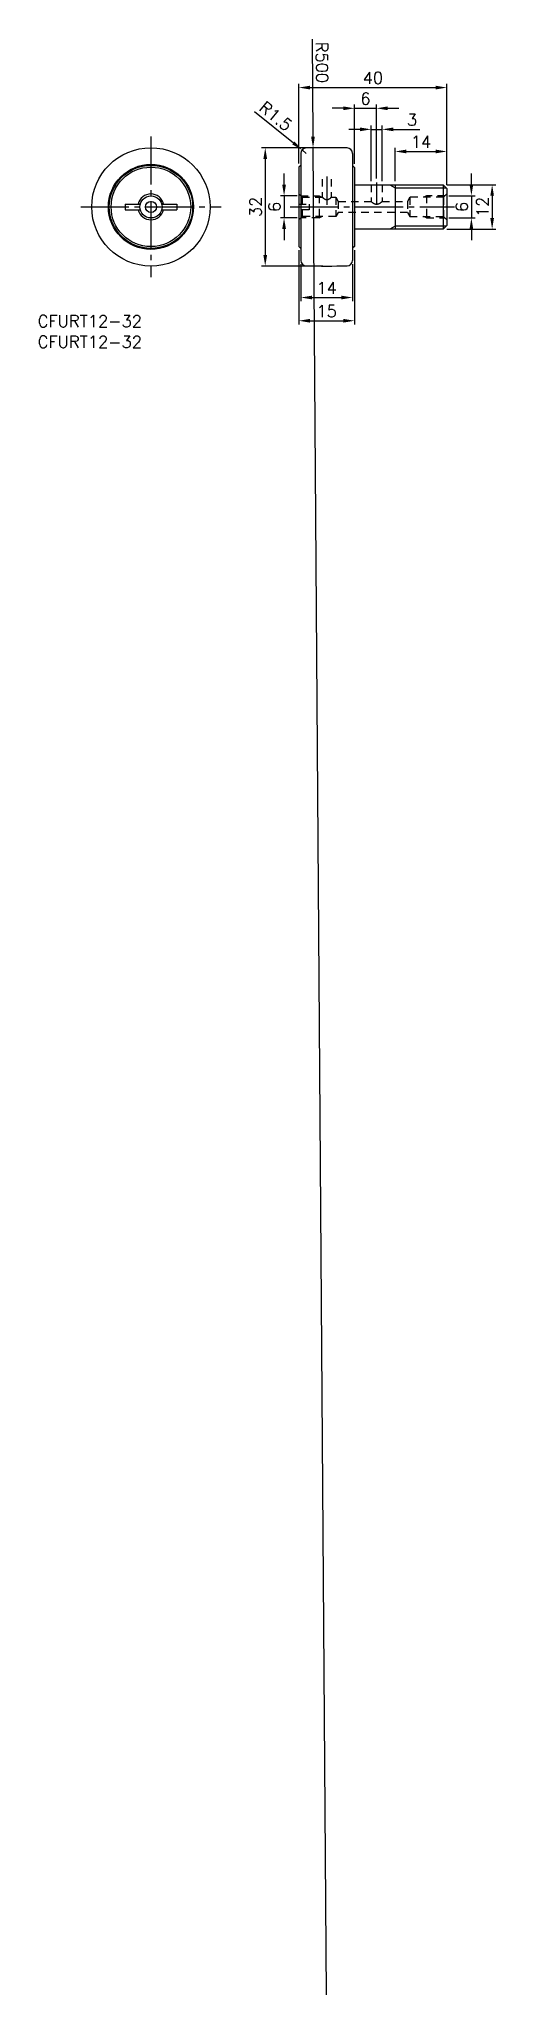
# Model space of a CAD drawing. Extents: x -3 to 121, y 40 to 570.
import ezdxf

# ---------------------------------------------------------------- set-up
doc = ezdxf.new("R2010")
doc.units = 0
doc.header["$MEASUREMENT"] = 0
doc.header["$PDMODE"] = 64
doc.linetypes.add('CENTER', pattern=[17.5, 13, -1.5, 1.5, -1.5])
doc.linetypes.add('DASHED', pattern=[3.5, 2, -1.5])
doc.layers.get('0').update_dxf_attribs({"linetype": 'CONTINUOUS'})
doc.layers.get('DEFPOINTS').update_dxf_attribs({"linetype": 'CONTINUOUS'})
doc.layers.add('CENTER', color=1, linetype='CENTER')
doc.layers.add('SIZE', color=7, linetype='CONTINUOUS')
doc.styles.get("Standard").update_dxf_attribs({"font": 'txt.shx', "bigfont": '@extfont2.shx'})
doc.dimstyles.new('MISUMI', dxfattribs={"dimtxt": 3.2, "dimasz": 3, "dimexe": 1, "dimexo": 1, "dimgap": 1, "dimtad": 1, "dimdsep": 46, "dimtxsty": 'STANDARD', "dimcen": 0, "dimadec": 0, "dimazin": 0, "dimtfac": 0.6, "dimtix": 1, "dimtmove": 2, "dimatfit": 3, "dimfxl": 1, "dimtvp": 1, "dimtolj": 1, "dimarcsym": 0})

# ---------------------------------------------------------------- blocks, each defined once
blk = doc.blocks.new('*D11')
at = {"layer": 'DEFPOINTS', "color": 0, "linetype": 'Continuous'}
for p in [(74.85, 540.32), (58.25, 508.32), (74.85, 508.32)]:
    blk.add_point(p, dxfattribs=at)
at = {"layer": 'SIZE', "color": 0, "linetype": 'Continuous', "lineweight": -2}
for p, q in [((73.85, 540.32), (57.25, 540.32)), ((58.25, 537.32), (58.25, 511.32)), ((73.85, 508.32), (57.25, 508.32))]:
    blk.add_line(p, q, dxfattribs=at)
at = {"layer": 'SIZE', "color": 0, "linetype": 'Continuous'}
for points in [[(57.75, 537.32), (58.75, 537.32), (58.25, 540.32)], [(57.75, 511.32), (58.75, 511.32), (58.25, 508.32)]]:
    blk.add_solid(points, dxfattribs=at)
at = {"layer": 'SIZE', "color": 0, "linetype": 'Continuous', "insert": (55.65, 524.32), "char_height": 3.2, "attachment_point": 5, "rotation": 90}
blk.add_mtext('\\A1;32', dxfattribs=at)
blk = doc.blocks.new('*D12')
at = {"layer": 'DEFPOINTS', "color": 0, "linetype": 'Continuous'}
for p in [(67.85, 527.32), (63.34, 521.32), (67.85, 521.32)]:
    blk.add_point(p, dxfattribs=at)
at = {"layer": 'SIZE', "color": 0, "linetype": 'Continuous', "lineweight": -2}
for p, q in [((63.34, 530.32), (63.34, 533.32)), ((66.85, 527.32), (62.34, 527.32)), ((63.34, 527.32), (63.34, 521.32)), ((66.85, 521.32), (62.34, 521.32)), ((63.34, 518.32), (63.34, 515.32))]:
    blk.add_line(p, q, dxfattribs=at)
at = {"layer": 'SIZE', "color": 0, "linetype": 'Continuous'}
for points in [[(62.84, 530.32), (63.84, 530.32), (63.34, 527.32)], [(62.84, 518.32), (63.84, 518.32), (63.34, 521.32)]]:
    blk.add_solid(points, dxfattribs=at)
at = {"layer": 'SIZE', "color": 0, "linetype": 'Continuous', "insert": (60.74, 524.32), "char_height": 3.2, "attachment_point": 5, "rotation": 90}
blk.add_mtext('\\A1;6', dxfattribs=at)
blk = doc.blocks.new('*D13')
at = {"layer": 'DEFPOINTS', "color": 0, "linetype": 'Continuous'}
for p in [(67.85, 509.85), (81.85, 509.85), (81.85, 499.79)]:
    blk.add_point(p, dxfattribs=at)
at = {"layer": 'SIZE', "color": 0, "linetype": 'Continuous', "lineweight": -2}
for p, q in [((67.85, 508.85), (67.85, 498.79)), ((81.85, 508.85), (81.85, 498.79)), ((70.85, 499.79), (78.85, 499.79))]:
    blk.add_line(p, q, dxfattribs=at)
at = {"layer": 'SIZE', "color": 0, "linetype": 'Continuous'}
for points in [[(70.85, 500.29), (70.85, 499.29), (67.85, 499.79)], [(78.85, 500.29), (78.85, 499.29), (81.85, 499.79)]]:
    blk.add_solid(points, dxfattribs=at)
at = {"layer": 'SIZE', "color": 0, "linetype": 'Continuous', "insert": (74.85, 502.39), "char_height": 3.2, "attachment_point": 5}
blk.add_mtext('\\A1;14', dxfattribs=at)
blk = doc.blocks.new('*D14')
at = {"layer": 'DEFPOINTS', "color": 0, "linetype": 'Continuous'}
for p in [(67.35, 513.57), (82.35, 513.62), (82.35, 493.5)]:
    blk.add_point(p, dxfattribs=at)
at = {"layer": 'SIZE', "color": 0, "linetype": 'Continuous', "lineweight": -2}
for p, q in [((67.35, 512.57), (67.35, 492.5)), ((82.35, 512.62), (82.35, 492.5)), ((70.35, 493.5), (79.35, 493.5))]:
    blk.add_line(p, q, dxfattribs=at)
at = {"layer": 'SIZE', "color": 0, "linetype": 'Continuous'}
for points in [[(70.35, 494), (70.35, 493), (67.35, 493.5)], [(79.35, 494), (79.35, 493), (82.35, 493.5)]]:
    blk.add_solid(points, dxfattribs=at)
at = {"layer": 'SIZE', "color": 0, "linetype": 'Continuous', "insert": (74.85, 496.1), "char_height": 3.2, "attachment_point": 5}
blk.add_mtext('\\A1;15', dxfattribs=at)
blk = doc.blocks.new('*D15')
at = {"layer": 'DEFPOINTS', "color": 0, "linetype": 'Continuous'}
for p in [(106.35, 530.32), (106.35, 518.32), (119.58, 518.32)]:
    blk.add_point(p, dxfattribs=at)
at = {"layer": 'SIZE', "color": 0, "linetype": 'Continuous', "lineweight": -2}
for p, q in [((107.35, 530.32), (120.58, 530.32)), ((119.58, 527.32), (119.58, 521.32)), ((107.35, 518.32), (120.58, 518.32))]:
    blk.add_line(p, q, dxfattribs=at)
at = {"layer": 'SIZE', "color": 0, "linetype": 'Continuous'}
for points in [[(119.08, 527.32), (120.08, 527.32), (119.58, 530.32)], [(119.08, 521.32), (120.08, 521.32), (119.58, 518.32)]]:
    blk.add_solid(points, dxfattribs=at)
at = {"layer": 'SIZE', "color": 0, "linetype": 'Continuous', "insert": (116.98, 524.32), "char_height": 3.2, "attachment_point": 5, "rotation": 90}
blk.add_mtext('\\A1;12', dxfattribs=at)
blk = doc.blocks.new('*D16')
at = {"layer": 'DEFPOINTS', "color": 0, "linetype": 'Continuous'}
for p in [(107.35, 539.32), (93.35, 530.32), (107.35, 529.32)]:
    blk.add_point(p, dxfattribs=at)
at = {"layer": 'SIZE', "color": 0, "linetype": 'Continuous', "lineweight": -2}
for p, q in [((93.35, 531.32), (93.35, 540.32)), ((107.35, 530.32), (107.35, 540.32)), ((96.35, 539.32), (104.35, 539.32))]:
    blk.add_line(p, q, dxfattribs=at)
at = {"layer": 'SIZE', "color": 0, "linetype": 'Continuous'}
for points in [[(96.35, 539.82), (96.35, 538.82), (93.35, 539.32)], [(104.35, 539.82), (104.35, 538.82), (107.35, 539.32)]]:
    blk.add_solid(points, dxfattribs=at)
at = {"layer": 'SIZE', "color": 0, "linetype": 'Continuous', "insert": (100.35, 541.92), "char_height": 3.2, "attachment_point": 5}
blk.add_mtext('\\A1;14', dxfattribs=at)
blk = doc.blocks.new('*D17')
at = {"layer": 'DEFPOINTS', "color": 0, "linetype": 'Continuous'}
for p in [(107.35, 556.62), (67.35, 535.07), (107.35, 529.32)]:
    blk.add_point(p, dxfattribs=at)
at = {"layer": 'SIZE', "color": 0, "linetype": 'Continuous', "lineweight": -2}
for p, q in [((67.35, 536.07), (67.35, 557.62)), ((70.35, 556.62), (104.35, 556.62)), ((107.35, 530.32), (107.35, 557.62))]:
    blk.add_line(p, q, dxfattribs=at)
at = {"layer": 'SIZE', "color": 0, "linetype": 'Continuous'}
for points in [[(70.35, 557.12), (70.35, 556.12), (67.35, 556.62)], [(104.35, 557.12), (104.35, 556.12), (107.35, 556.62)]]:
    blk.add_solid(points, dxfattribs=at)
at = {"layer": 'SIZE', "color": 0, "linetype": 'Continuous', "insert": (87.35, 559.22), "char_height": 3.2, "attachment_point": 5}
blk.add_mtext('\\A1;40', dxfattribs=at)
blk = doc.blocks.new('*D18')
at = {"layer": 'DEFPOINTS', "color": 0, "linetype": 'Continuous'}
for p in [(88.35, 551.01), (82.35, 535.02), (88.35, 530.97)]:
    blk.add_point(p, dxfattribs=at)
at = {"layer": 'SIZE', "color": 0, "linetype": 'Continuous', "lineweight": -2}
for p, q in [((79.35, 551.01), (76.35, 551.01)), ((82.35, 536.02), (82.35, 552.01)), ((82.35, 551.01), (88.35, 551.01)), ((88.35, 531.97), (88.35, 552.01)), ((91.35, 551.01), (94.35, 551.01))]:
    blk.add_line(p, q, dxfattribs=at)
at = {"layer": 'SIZE', "color": 0, "linetype": 'Continuous'}
for points in [[(79.35, 551.51), (79.35, 550.51), (82.35, 551.01)], [(91.35, 551.51), (91.35, 550.51), (88.35, 551.01)]]:
    blk.add_solid(points, dxfattribs=at)
at = {"layer": 'SIZE', "color": 0, "linetype": 'Continuous', "insert": (85.35, 553.61), "char_height": 3.2, "attachment_point": 5}
blk.add_mtext('\\A1;6', dxfattribs=at)
blk = doc.blocks.new('*D19')
at = {"layer": 'DEFPOINTS', "color": 0, "linetype": 'Continuous'}
for p in [(89.85, 545.31), (86.85, 530.32), (89.85, 530.32)]:
    blk.add_point(p, dxfattribs=at)
at = {"layer": 'SIZE', "color": 0, "linetype": 'Continuous', "lineweight": -2}
for p, q in [((83.85, 545.31), (80.85, 545.31)), ((86.85, 531.32), (86.85, 546.31)), ((86.85, 545.31), (89.85, 545.31)), ((89.85, 531.32), (89.85, 546.31)), ((92.85, 545.31), (99.99, 545.31))]:
    blk.add_line(p, q, dxfattribs=at)
at = {"layer": 'SIZE', "color": 0, "linetype": 'Continuous'}
for points in [[(83.85, 545.81), (83.85, 544.81), (86.85, 545.31)], [(92.85, 545.81), (92.85, 544.81), (89.85, 545.31)]]:
    blk.add_solid(points, dxfattribs=at)
at = {"layer": 'SIZE', "color": 0, "linetype": 'Continuous', "insert": (97.92, 547.91), "char_height": 3.2, "attachment_point": 5}
blk.add_mtext('\\A1;3', dxfattribs=at)
blk = doc.blocks.new('*D20')
at = {"layer": 'DEFPOINTS', "color": 0, "linetype": 'Continuous'}
for p in [(106.85, 527.32), (106.85, 521.32), (113.97, 521.32)]:
    blk.add_point(p, dxfattribs=at)
at = {"layer": 'SIZE', "color": 0, "linetype": 'Continuous', "lineweight": -2}
for p, q in [((113.97, 530.32), (113.97, 533.32)), ((107.85, 527.32), (114.97, 527.32)), ((113.97, 527.32), (113.97, 521.32)), ((107.85, 521.32), (114.97, 521.32)), ((113.97, 518.32), (113.97, 515.32))]:
    blk.add_line(p, q, dxfattribs=at)
at = {"layer": 'SIZE', "color": 0, "linetype": 'Continuous'}
for points in [[(113.47, 530.32), (114.47, 530.32), (113.97, 527.32)], [(113.47, 518.32), (114.47, 518.32), (113.97, 521.32)]]:
    blk.add_solid(points, dxfattribs=at)
at = {"layer": 'SIZE', "color": 0, "linetype": 'Continuous', "insert": (111.37, 524.32), "char_height": 3.2, "attachment_point": 5, "rotation": 90}
blk.add_mtext('\\A1;6', dxfattribs=at)
blk = doc.blocks.new('*D21')
at = {"layer": 'DEFPOINTS', "color": 0, "linetype": 'Continuous'}
for p in [(68.19, 539.74), (69.35, 538.79)]:
    blk.add_point(p, dxfattribs=at)
at = {"layer": 'SIZE', "color": 0, "linetype": 'Continuous', "lineweight": -2}
for p, q in [((55.36, 550.17), (65.86, 541.63)), ((69.35, 538.79), (68.19, 539.74))]:
    blk.add_line(p, q, dxfattribs=at)
at = {"layer": 'SIZE', "color": 0, "linetype": 'Continuous'}
blk.add_solid([(66.18, 542.02), (65.55, 541.24), (68.19, 539.74)], dxfattribs=at)
at = {"layer": 'SIZE', "color": 0, "linetype": 'Continuous', "insert": (61.09, 548.86), "char_height": 3.2, "attachment_point": 5, "rotation": 320.8835}
blk.add_mtext('\\A1;R1.5', dxfattribs=at)
blk = doc.blocks.new('*D22')
at = {"layer": 'DEFPOINTS', "color": 0, "linetype": 'Continuous'}
for p in [(71.17, 540.31), (74.85, 40.32)]:
    blk.add_point(p, dxfattribs=at)
at = {"layer": 'SIZE', "color": 0, "linetype": 'Continuous', "lineweight": -2}
for p, q in [((70.95, 569.74), (71.15, 543.31)), ((74.85, 40.32), (71.17, 540.31))]:
    blk.add_line(p, q, dxfattribs=at)
at = {"layer": 'SIZE', "color": 0, "linetype": 'Continuous'}
blk.add_solid([(71.65, 543.31), (70.65, 543.3), (71.17, 540.31)], dxfattribs=at)
at = {"layer": 'SIZE', "color": 0, "linetype": 'Continuous', "insert": (73.6, 563.42), "char_height": 3.2, "attachment_point": 5, "rotation": 270.4218}
blk.add_mtext('\\A1;R500', dxfattribs=at)

msp = doc.modelspace()

# ---------------------------------------------------------------- linework, layer by layer
at = {"color": 7, "linetype": 'Continuous'}
for p, q in [((67.35245, 535.06901), (67.35245, 513.56903)), ((67.85247, 535.56901), (67.35247, 535.06901)), ((67.85245, 538.78869), (67.85245, 509.84937)), ((81.85245, 538.78869), (81.85245, 509.84937)), ((81.85245, 535.51902), (82.35246, 535.01901)), ((82.35245, 535.01901), (82.35245, 513.619)), ((82.35245, 530.31903), (106.35245, 530.31903)), ((93.35245, 530.31903), (93.35245, 518.31903)), ((106.35245, 530.31903), (106.35245, 518.31903)), ((106.35245, 530.31902), (107.35244, 529.31901)), ((20.35245, 525.06904), (20.35245, 523.56904)), ((20.35245, 525.06904), (24.44771, 525.06904)), ((30.25719, 525.06904), (34.35245, 525.06904)), ((34.35245, 525.06904), (34.35245, 523.56904)), ((107.35245, 529.31901), (107.35245, 519.31903)), ((20.35245, 523.56904), (24.44771, 523.56904)), ((30.25719, 523.56904), (34.35245, 523.56904)), ((107.35244, 519.31903), (106.35245, 518.31903)), ((67.85243, 513.06902), (67.35242, 513.56903)), ((82.35247, 513.61901), (81.85246, 513.119)), ((106.35245, 518.31903), (82.35245, 518.31903))]:
    msp.add_line(p, q, dxfattribs=at)
at = {"color": 3, "linetype": 'DASHED'}
for p, q in [((73.60245, 531.81903), (73.60245, 526.91903)), ((76.10245, 531.81903), (76.10245, 526.91903)), ((86.85245, 530.31903), (86.85245, 525.81903)), ((89.85245, 530.31903), (89.85245, 525.81903)), ((68.25243, 526.91903), (67.35244, 527.81902)), ((67.35245, 525.06903), (70.15245, 525.06903)), ((67.85245, 527.31903), (72.85245, 527.31903)), ((68.25243, 526.91903), (68.25245, 521.71903)), ((68.25244, 526.91903), (73.60245, 526.91903)), ((70.15245, 525.06903), (70.15245, 523.56903)), ((72.85245, 527.31903), (72.85245, 521.31903)), ((72.85245, 527.31903), (73.54527, 526.91903)), ((76.10245, 526.91903), (77.35245, 526.91903)), ((77.35245, 526.91904), (77.98754, 525.81903)), ((77.35245, 526.91903), (77.35245, 521.71903)), ((77.98753, 525.81903), (86.85245, 525.81903)), ((77.98753, 525.81903), (77.98753, 522.81903)), ((89.85245, 525.81903), (96.71736, 525.81903)), ((96.71736, 525.81903), (96.71736, 522.81903)), ((97.35246, 526.91904), (96.71737, 525.81903)), ((106.45245, 526.91903), (97.35245, 526.91903)), ((97.35245, 526.91903), (97.35245, 521.71903)), ((101.85245, 527.31903), (101.15963, 526.91903)), ((106.85245, 527.31903), (101.85245, 527.31903)), ((101.85245, 527.31903), (101.85245, 521.31903)), ((106.45246, 526.91903), (106.45245, 521.71903)), ((106.45246, 526.91903), (107.35246, 527.81903)), ((70.15245, 523.56903), (67.35245, 523.56903)), ((67.35245, 520.81902), (68.25246, 521.71903)), ((72.85245, 521.31903), (67.85245, 521.31903)), ((77.35245, 521.71903), (68.25246, 521.71903)), ((72.85245, 521.31903), (73.54527, 521.71903)), ((77.98754, 522.81903), (77.35248, 521.71906)), ((96.71736, 522.81903), (77.98753, 522.81903)), ((96.71737, 522.81903), (97.35243, 521.71906)), ((97.35245, 521.71903), (106.45244, 521.71903)), ((101.85245, 521.31903), (101.15963, 521.71903)), ((101.85245, 521.31903), (106.85245, 521.31903)), ((107.35244, 520.81902), (106.45244, 521.71903))]:
    msp.add_line(p, q, dxfattribs=at)
at = {"color": 3, "linetype": 'Continuous'}
for p, q in [((91.946, 530.31902), (93.35247, 529.507)), ((93.35245, 529.50702), (107.16445, 529.50702)), ((93.35248, 519.13105), (91.94602, 518.31903)), ((107.16445, 519.13102), (93.35245, 519.13102))]:
    msp.add_line(p, q, dxfattribs=at)
at = {"color": 3, "linetype": 'DASHED'}
for points in [[(73.71849, 526.91903, 0.106137181), (74.45893, 526.383, 0.210475495), (75.35421, 526.39256, 0.100226267), (76.10245, 526.91903)], [(86.85245, 525.81903, 0.102224789), (87.7939, 525.1802, 0.199032728), (88.91095, 525.18018, 0.102235539), (89.85245, 525.81903)]]:
    msp.add_lwpolyline(points, format="xyb", dxfattribs=at)
at = {"color": 7, "linetype": 'Continuous'}
for radius in [16, 11.5, 11.25, 10.75, 3, 1.5]:
    msp.add_circle((27.35245, 524.31904), radius, dxfattribs=at)
for centre, radius, start, end in [((69.35245, 538.78869), 1.5, 90.6321638, 180.000005), ((74.85245, 40.31903), 500, 89.3678343, 90.6321638), ((80.35245, 538.78869), 1.5, 0, 89.3678343), ((27.35245, 524.31904), 3.5, 12.3736219, 167.6263387), ((27.35245, 524.31904), 3.5, 192.3736613, 347.6263576), ((69.35245, 509.84937), 1.5, 180.000005, 269.3678257), ((74.85245, 1008.31903), 500, 269.3678362, 270.6321657), ((80.35245, 509.84937), 1.5, 270.6321657, 0)]:
    msp.add_arc(centre, radius, start, end, dxfattribs=at)
at = {"layer": 'CENTER', "color": 1, "linetype": 'CENTER'}
for p, q in [((27.35245, 543.38367), (27.35245, 505.25442)), ((74.85245, 532.53189), (74.85245, 524.90146)), ((88.35245, 530.96502), (88.35245, 524.85972)), ((8.41302, 524.31904), (46.29188, 524.31904)), ((65.02529, 524.31903), (109.36459, 524.31903))]:
    msp.add_line(p, q, dxfattribs=at)

# ---------------------------------------------------------------- texts
at = {"color": 7, "linetype": 'Continuous', "width": 1.008382}
for p in [(-3.27283, 491.79471), (-3.27283, 486.17928)]:
    msp.add_text('CFURT12-32', height=3.2, dxfattribs=at).set_placement(p)

# ---------------------------------------------------------------- dimensions: what is measured, and where the dimension line sits
at = {"layer": 'SIZE', "color": 7, "linetype": 'Continuous'}
dim = msp.add_radius_dim(center=(74.85245, 40.31903), mpoint=(71.17152, 540.30548), dimstyle='MISUMI', override={"dimdec": 4, "dimtdec": 4, "dimtmove": 0, "dimtzin": 0}, dxfattribs=at)
dim.commit()
dim.dimension.update_dxf_attribs({"geometry": '*D22', "text_midpoint": (71.00147, 563.40492), "dimtype": 164})
for base, p1, p2, picture, middle in [((107.35245, 556.62012), (67.35245, 535.069), (107.35245, 529.31901), '*D17', (87.35245, 559.22012)), ((88.35245, 551.01169), (82.35245, 535.01901), (88.35245, 530.96502), '*D18', (85.35245, 553.61169)), ((107.35245, 539.31902), (93.35245, 530.31901), (107.35245, 529.31901), '*D16', (100.35245, 541.91902)), ((82.35245, 493.50346), (67.35246, 513.56899), (82.35245, 513.61899), '*D14', (74.85246, 496.10346)), ((81.85245, 499.79296), (67.85245, 509.84937), (81.85245, 509.84937), '*D13', (74.85245, 502.39296))]:
    dim = msp.add_linear_dim(base=base, p1=p1, p2=p2, dimstyle='MISUMI', override={"dimdec": 4, "dimtdec": 4, "dimtmove": 0, "dimtzin": 0}, dxfattribs=at)
    dim.commit()
    dim.dimension.update_dxf_attribs({"geometry": picture, "text_midpoint": middle})
dim = msp.add_radius_dim(center=(69.35245, 538.78869), mpoint=(68.18865, 539.73503), dimstyle='MISUMI', override={"dimdec": 4, "dimtdec": 4, "dimtmove": 0, "dimtzin": 0}, dxfattribs=at)
dim.commit()
dim.dimension.update_dxf_attribs({"geometry": '*D21', "text_midpoint": (61.08758, 548.86042)})
dim = msp.add_linear_dim(base=(89.85245, 545.31149), p1=(86.85245, 530.31902), p2=(89.85245, 530.31902), dimstyle='MISUMI', override={"dimdec": 4, "dimtdec": 4, "dimtmove": 0, "dimtzin": 0}, dxfattribs=at)
dim.commit()
dim.dimension.update_dxf_attribs({"geometry": '*D19', "text_midpoint": (97.91912, 545.31149), "dimtype": 160})
for base, p1, p2, picture, middle in [((58.25222, 508.31903), (74.85246, 540.31903), (74.85246, 508.31903), '*D11', (55.65222, 524.31903)), ((63.33681, 521.31902), (67.85245, 527.31901), (67.85245, 521.31902), '*D12', (60.73681, 524.31901)), ((113.97062, 521.31902), (106.85245, 527.31902), (106.85245, 521.31902), '*D20', (111.37062, 524.31902))]:
    dim = msp.add_linear_dim(base=base, p1=p1, p2=p2, angle=90, dimstyle='MISUMI', override={"dimdec": 4, "dimtdec": 4, "dimtmove": 0, "dimtzin": 0}, dxfattribs=at)
    dim.commit()
    dim.dimension.update_dxf_attribs({"geometry": picture, "text_midpoint": middle})
dim = msp.add_linear_dim(base=(119.57545, 518.31902), p1=(106.35245, 530.31902), p2=(106.35245, 518.31902), angle=90, dimstyle='MISUMI', override={"dimdec": 4, "dimtdec": 4, "dimtmove": 0, "dimtzin": 0}, dxfattribs=at)
dim.commit()
dim.dimension.update_dxf_attribs({"geometry": '*D15', "text_midpoint": (119.57545, 524.31901), "dimtype": 160})

doc.saveas('drawing.dxf')
